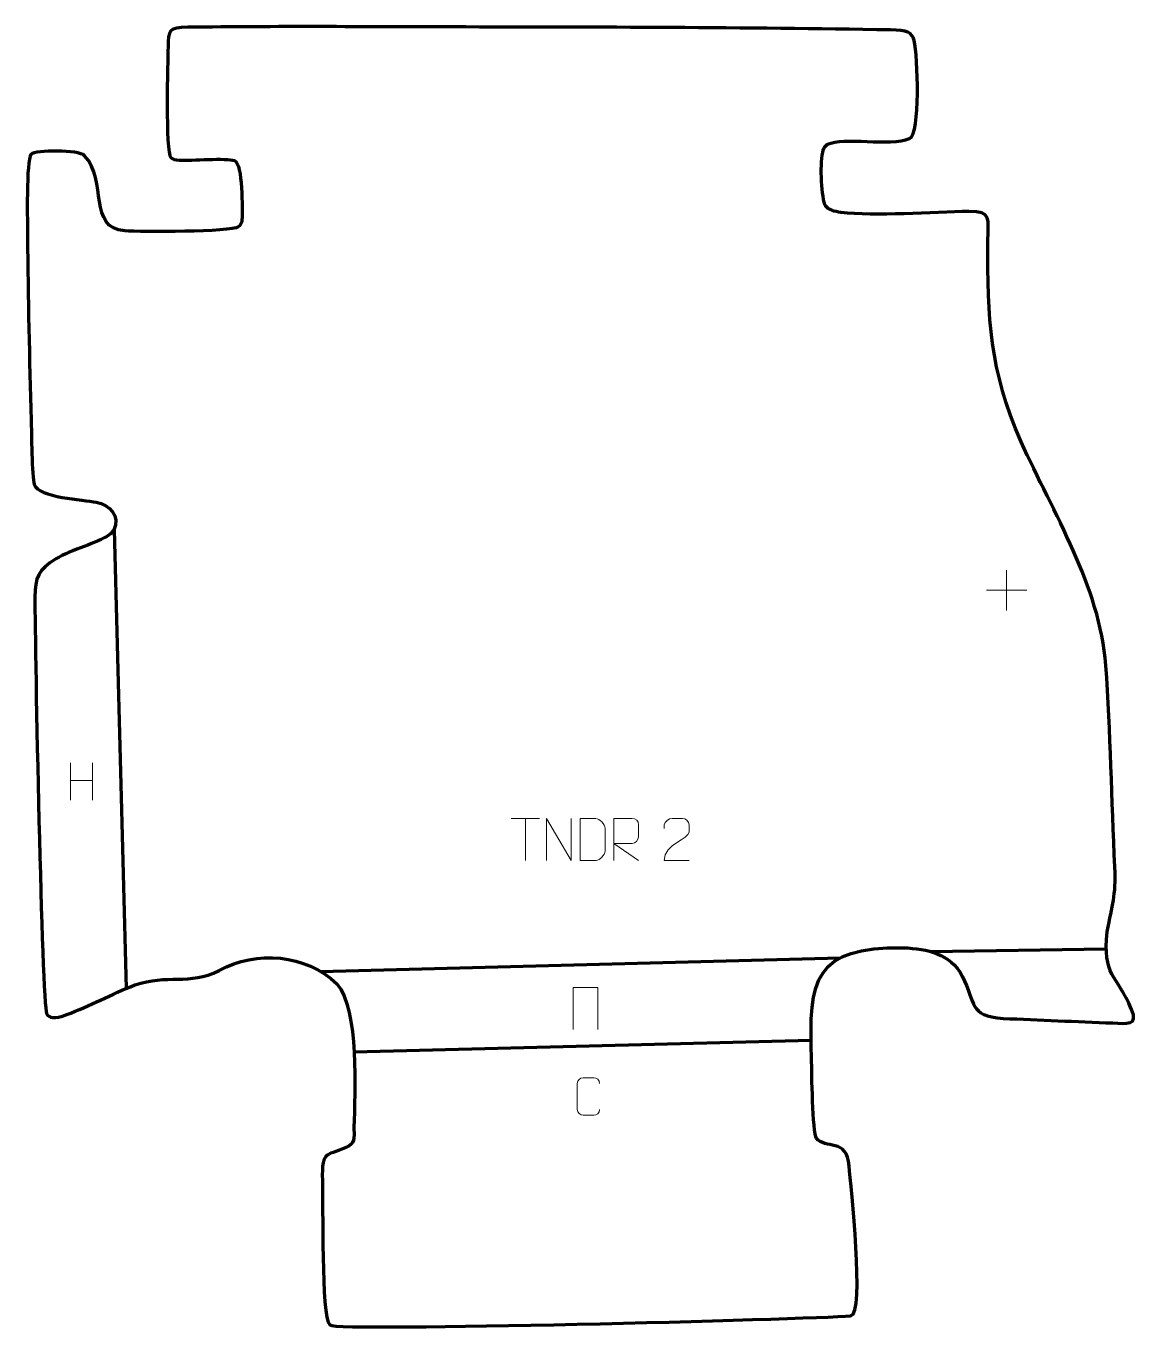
# Model space of a CAD drawing. Header units: millimetres. Extents: x -330 to 332, y -390 to 387.
import ezdxf

# ---------------------------------------------------------------- set-up
doc = ezdxf.new("R2010")
doc.units = ezdxf.units.MM
doc.header["$MEASUREMENT"] = 0
doc.layers.add('layer 1', color=7, linetype='Continuous')
doc.layers.add('layer 2', color=7, linetype='Continuous')

msp = doc.modelspace()

# ---------------------------------------------------------------- linework, layer by layer
at = {"layer": 'layer 1', "color": 142, "lineweight": 158}
for points in [[(-277.5008, 87.4171), (-277.5008, 87.4171), (-270.2786, -185.3342), (-270.2786, -185.3342)], [(208.2893, -163.408), (208.2893, -163.408), (312.79, -161.8721), (312.79, -161.8721)], [(-154.6874, -175.202), (-154.6874, -175.202), (154.4309, -167.1754), (154.4309, -167.1754)], [(-134.7111, -222.9828), (-134.7111, -222.9828), (137.1465, -216.1332), (137.1465, -216.1332)]]:
    msp.add_open_spline(points, degree=3, dxfattribs=at)
at = {"layer": 'layer 1', "color": 250, "lineweight": 9}
for points in [[(253.4489, 63.481), (253.4489, 63.481), (253.4489, 39.5031), (253.4489, 39.5031)], [(241.46, 51.492), (241.46, 51.492), (265.4379, 51.492), (265.4379, 51.492)], [(-303.4518, -51.1073), (-303.4518, -51.1073), (-303.4518, -73.3), (-303.4518, -73.3)], [(-290.3361, -51.1073), (-290.3361, -51.1073), (-290.3361, -73.4576), (-290.3361, -73.4576)], [(-303.4343, -61.7497), (-303.4343, -61.7497), (-290.3361, -61.7497), (-290.3361, -61.7497)], [(-41.3237, -84.2552), (-41.3237, -84.2552), (-24.3365, -84.2552), (-24.3365, -84.2552)], [(-32.8299, -109.1852), (-32.8299, -109.1852), (-32.8299, -84.2317), (-32.8299, -84.2317)]]:
    msp.add_open_spline(points, degree=3, dxfattribs=at)
for points, knots in [([(-20.1575, -109.1852), (-20.1575, -109.1852), (-20.1575, -84.2317), (-20.1575, -84.2317), (-20.1575, -84.2317), (-20.1575, -84.2317), (-5.5027, -109.1852), (-5.5027, -109.1852), (-5.5027, -109.1852), (-5.5027, -109.1852), (-5.5027, -84.2317), (-5.5027, -84.2317)], [0, 0, 0, 0, 0.25, 0.25, 0.25, 0.25, 0.5, 0.5, 0.5, 0.5, 1, 1, 1, 1]), ([(-0.2224, -109.1571), (2.1094, -109.1567), (7.0596, -109.1807), (9.3911, -109.181), (9.3911, -109.181), (11.3161, -109.2864), (14.6347, -105.7448), (14.6235, -103.7275), (14.6235, -103.7275), (14.6231, -97.9574), (14.6231, -95.7877), (14.6235, -90.0184), (14.6235, -90.0184), (14.6192, -87.8803), (11.2447, -84.2202), (9.0923, -84.2337), (9.0923, -84.2337), (6.7666, -84.2337), (2.0423, -84.2337), (-0.2838, -84.2337), (-0.2838, -84.2337), (-0.2834, -89.9806), (-0.2221, -103.4098), (-0.2224, -109.1571)], [0, 0, 0, 0, 0.14285714, 0.14285714, 0.14285714, 0.14285714, 0.28571429, 0.28571429, 0.28571429, 0.28571429, 0.42857143, 0.42857143, 0.42857143, 0.42857143, 0.57142857, 0.57142857, 0.57142857, 0.57142857, 0.71428571, 0.71428571, 0.71428571, 0.71428571, 1, 1, 1, 1]), ([(19.8379, -109.1852), (19.8379, -109.1852), (19.8379, -84.2317), (19.8379, -84.2317), (19.8379, -84.2317), (23.4327, -84.2317), (27.0282, -84.2317), (30.6234, -84.2317), (30.6234, -84.2317), (32.9487, -84.2694), (34.506, -85.7594), (34.5019, -88.1258), (34.5019, -88.1258), (34.5015, -90.1613), (34.5015, -93.2207), (34.5019, -95.2567), (34.5019, -95.2567), (34.4954, -97.1322), (32.6831, -99.074), (30.6736, -99.0931), (30.6736, -99.0931), (30.6736, -99.0931), (19.8379, -99.0931), (19.8379, -99.0931), (19.8379, -99.0931), (19.8379, -99.0931), (34.4926, -109.1852), (34.4926, -109.1852)], [0, 0, 0, 0, 0.125, 0.125, 0.125, 0.125, 0.25, 0.25, 0.25, 0.25, 0.375, 0.375, 0.375, 0.375, 0.5, 0.5, 0.5, 0.5, 0.625, 0.625, 0.625, 0.625, 0.75, 0.75, 0.75, 0.75, 1, 1, 1, 1]), ([(64.5413, -109.1956), (59.6269, -109.1953), (54.7125, -109.1953), (49.7984, -109.1956), (49.7984, -109.1956), (49.7984, -99.2633), (64.4494, -96.6221), (64.5413, -92.3118), (64.5413, -92.3118), (64.541, -90.8877), (64.541, -89.464), (64.5413, -88.0407), (64.5413, -88.0407), (64.5244, -85.9636), (62.4016, -84.2388), (60.7306, -84.2215), (60.7306, -84.2215), (58.6574, -84.2219), (56.5845, -84.2219), (54.5121, -84.2215), (54.5121, -84.2215), (52.69, -84.205), (49.8653, -85.9971), (49.7984, -88.0907), (49.7984, -88.0907), (49.7984, -88.0907), (49.7984, -90.1455), (49.7984, -90.1455)], [0, 0, 0, 0, 0.125, 0.125, 0.125, 0.125, 0.25, 0.25, 0.25, 0.25, 0.375, 0.375, 0.375, 0.375, 0.5, 0.5, 0.5, 0.5, 0.625, 0.625, 0.625, 0.625, 0.75, 0.75, 0.75, 0.75, 1, 1, 1, 1]), ([(-4.4481, -209.7165), (-4.4481, -209.7165), (-4.4481, -184.7165), (-4.4481, -184.7165), (-4.4481, -184.7165), (-4.4481, -184.7165), (10.2254, -184.7165), (10.2254, -184.7165), (10.2254, -184.7165), (10.2254, -184.7165), (10.2254, -209.7165), (10.2254, -209.7165)], [0, 0, 0, 0, 0.25, 0.25, 0.25, 0.25, 0.5, 0.5, 0.5, 0.5, 1, 1, 1, 1]), ([(11.3893, -257.3598), (11.2641, -259.4408), (9.7619, -260.766), (7.8382, -260.7756), (7.8382, -260.7756), (5.7496, -260.7754), (3.661, -260.7754), (1.5727, -260.7756), (1.5727, -260.7756), (-0.1515, -260.8701), (-1.9179, -259.1822), (-1.9079, -257.3754), (-1.9079, -257.3754), (-1.9075, -252.2072), (-1.9075, -247.0395), (-1.9079, -241.8721), (-1.9079, -241.8721), (-1.9041, -239.957), (-0.3396, -238.4171), (1.5883, -238.4292), (1.5883, -238.4292), (3.6713, -238.4292), (5.7548, -238.4292), (7.8382, -238.4292), (7.8382, -238.4292), (9.5817, -238.3974), (11.3654, -239.7333), (11.3893, -241.9167)], [0, 0, 0, 0, 0.125, 0.125, 0.125, 0.125, 0.25, 0.25, 0.25, 0.25, 0.375, 0.375, 0.375, 0.375, 0.5, 0.5, 0.5, 0.5, 0.625, 0.625, 0.625, 0.625, 0.75, 0.75, 0.75, 0.75, 1, 1, 1, 1])]:
    msp.add_open_spline(points, degree=3, knots=knots, dxfattribs=at)
at = {"layer": 'layer 2', "color": 242, "lineweight": 158}
msp.add_open_spline([(145.813, 280.1277), (147.5685, 277.7679), (150.9929, 276.6537), (154.9049, 276.1653), (154.9049, 276.1653), (175.0043, 273.6564), (209.8529, 276.4343), (231.0954, 276.7477), (231.0954, 276.7477), (245.1118, 276.6739), (242.4281, 272.6641), (242.3253, 259.4957), (242.3253, 259.4957), (242.2435, 212.4307), (243.2862, 183.136), (262.1595, 139.7509), (262.1595, 139.7509), (281.1467, 97.3441), (308.9716, 53.9396), (312.5733, 6.7756), (312.5733, 6.7756), (315.3371, -33.0639), (315.8913, -73.154), (317.9319, -113.0793), (317.9319, -113.0793), (318.6463, -131.2201), (316.3058, -134.8859), (313.3777, -151.6854), (313.3777, -151.6854), (310.429, -177.7251), (318.9675, -177.2609), (327.8732, -197.7903), (327.8732, -197.7903), (332.1928, -207.7478), (324.736, -206.19), (316.6308, -205.8884), (316.6308, -205.8884), (294.8817, -205.0273), (273.1219, -204.0555), (251.3688, -203.1631), (251.3688, -203.1631), (230.6691, -201.4091), (235.484, -194.3557), (227.0925, -177.9563), (227.0925, -177.9563), (219.5651, -164.2835), (206.6723, -161.9844), (192.0703, -161.1024), (192.0703, -161.1024), (139.1937, -160.7183), (135.7125, -179.1017), (137.444, -227.5236), (137.444, -227.5236), (137.64, -234.5066), (137.8931, -271.128), (140.4054, -274.5184), (140.4054, -274.5184), (145.344, -281.1829), (158.6165, -274.0425), (159.853, -291.0404), (159.853, -291.0404), (160.6364, -301.8097), (169.4459, -379.3587), (160.6604, -380.0604), (160.6604, -380.0604), (135.6739, -382.056), (-145.0297, -389.5986), (-149.2069, -385.461), (-149.2069, -385.461), (-154.4502, -380.2674), (-153.0864, -312.189), (-153.552, -299.6793), (-153.552, -299.6793), (-154.285, -279.9848), (-150.3362, -285.9129), (-137.6874, -278.9228), (-137.6874, -278.9228), (-133.8056, -276.7776), (-134.8867, -272.2019), (-134.8018, -267.8184), (-134.8018, -267.8184), (-134.3273, -247.2499), (-131.6157, -198.1472), (-144.9072, -182.5612), (-144.9072, -182.5612), (-163.4466, -164.986), (-192.8485, -162.3698), (-214.9066, -174.7109), (-214.9066, -174.7109), (-233.153, -183.7579), (-245.7396, -176.4303), (-265.1319, -183.2881), (-265.1319, -183.2881), (-278.8818, -188.6006), (-292.2428, -195.9365), (-305.6959, -200.9203), (-305.6959, -200.9203), (-313.0441, -203.6425), (-316.27, -203.0338), (-317.6698, -200.2482), (-317.6698, -200.2482), (-320.3924, -194.8308), (-324.6995, 17.4411), (-324.5955, 47.3617), (-324.5955, 47.3617), (-324.5544, 59.1832), (-322.6182, 63.6389), (-312.1035, 70.0969), (-312.1035, 70.0969), (-302.6322, 75.914), (-287.2828, 79.3843), (-280.4677, 84.3804), (-280.4677, 84.3804), (-279.1742, 85.3288), (-278.6473, 85.9049), (-277.6937, 87.1639), (-277.6937, 87.1639), (-273.8893, 95.6958), (-279.8309, 102.2408), (-288.1539, 103.8351), (-288.1539, 103.8351), (-295.8166, 105.303), (-322.3747, 106.5355), (-325.0453, 114.4918), (-325.0453, 114.4918), (-326.4685, 118.7319), (-326.6341, 145.9488), (-326.7958, 152.6235), (-326.7958, 152.6235), (-327.8498, 188.9076), (-328.7249, 225.4539), (-328.9981, 261.7583), (-328.9981, 261.7583), (-329.0495, 268.8856), (-329.836, 307.3739), (-326.9418, 310.6639), (-326.9418, 310.6639), (-324.4484, 313.4982), (-298.3438, 313.4428), (-295.0858, 309.9161), (-295.0858, 309.9161), (-281.2353, 294.9238), (-293.2686, 267.0049), (-271.0519, 265.1748), (-271.0519, 265.1748), (-261.9079, 264.4218), (-207.704, 264.5293), (-203.627, 267.5764), (-203.627, 267.5764), (-202.3581, 268.5247), (-201.4396, 269.9044), (-201.4073, 271.9064), (-201.4073, 271.9064), (-201.3193, 277.357), (-200.8028, 305.1086), (-205.8086, 306.9706), (-205.8086, 306.9706), (-210.7753, 308.8181), (-231.4539, 306.9247), (-238.8429, 307.2143), (-238.8429, 307.2143), (-241.1784, 307.3362), (-242.7183, 307.9102), (-243.7264, 308.8431), (-243.7264, 308.8431), (-247.1454, 312.0075), (-245.6065, 366.7341), (-245.3775, 374.4493), (-245.3775, 374.4493), (-245.0718, 384.7478), (-245.1358, 386.1042), (-233.5982, 386.2689), (-233.5982, 386.2689), (-181.4151, 386.9848), (-128.6733, 386.5653), (-76.4636, 386.4832), (-76.4636, 386.4832), (10.5922, 386.3503), (97.3123, 386.2226), (184.3726, 384.7209), (184.3726, 384.7209), (194.3344, 384.549), (197.3566, 383.2994), (198.4776, 378.5266), (198.4776, 378.5266), (200.7344, 368.9163), (202.1988, 322.8688), (195.7774, 320.1712), (195.7774, 320.1712), (184.0016, 315.2243), (156.2962, 321.5073), (147.0193, 316.6859), (147.0193, 316.6859), (145.6678, 315.9835), (144.8928, 314.6406), (144.4301, 313.1627), (144.4301, 313.1627), (142.377, 306.6061), (143.0843, 287.5013), (145.4227, 280.9465), (145.4227, 280.9465), (145.4227, 280.9465), (145.813, 280.1277), (145.813, 280.1277)], degree=3, knots=[0, 0, 0, 0, 0.01923077, 0.01923077, 0.01923077, 0.01923077, 0.03846154, 0.03846154, 0.03846154, 0.03846154, 0.05769231, 0.05769231, 0.05769231, 0.05769231, 0.07692308, 0.07692308, 0.07692308, 0.07692308, 0.09615385, 0.09615385, 0.09615385, 0.09615385, 0.11538462, 0.11538462, 0.11538462, 0.11538462, 0.13461538, 0.13461538, 0.13461538, 0.13461538, 0.15384615, 0.15384615, 0.15384615, 0.15384615, 0.17307692, 0.17307692, 0.17307692, 0.17307692, 0.19230769, 0.19230769, 0.19230769, 0.19230769, 0.21153846, 0.21153846, 0.21153846, 0.21153846, 0.23076923, 0.23076923, 0.23076923, 0.23076923, 0.25, 0.25, 0.25, 0.25, 0.26923077, 0.26923077, 0.26923077, 0.26923077, 0.28846154, 0.28846154, 0.28846154, 0.28846154, 0.30769231, 0.30769231, 0.30769231, 0.30769231, 0.32692308, 0.32692308, 0.32692308, 0.32692308, 0.34615385, 0.34615385, 0.34615385, 0.34615385, 0.36538462, 0.36538462, 0.36538462, 0.36538462, 0.38461538, 0.38461538, 0.38461538, 0.38461538, 0.40384615, 0.40384615, 0.40384615, 0.40384615, 0.42307692, 0.42307692, 0.42307692, 0.42307692, 0.44230769, 0.44230769, 0.44230769, 0.44230769, 0.46153846, 0.46153846, 0.46153846, 0.46153846, 0.48076923, 0.48076923, 0.48076923, 0.48076923, 0.5, 0.5, 0.5, 0.5, 0.51923077, 0.51923077, 0.51923077, 0.51923077, 0.53846154, 0.53846154, 0.53846154, 0.53846154, 0.55769231, 0.55769231, 0.55769231, 0.55769231, 0.57692308, 0.57692308, 0.57692308, 0.57692308, 0.59615385, 0.59615385, 0.59615385, 0.59615385, 0.61538462, 0.61538462, 0.61538462, 0.61538462, 0.63461538, 0.63461538, 0.63461538, 0.63461538, 0.65384615, 0.65384615, 0.65384615, 0.65384615, 0.67307692, 0.67307692, 0.67307692, 0.67307692, 0.69230769, 0.69230769, 0.69230769, 0.69230769, 0.71153846, 0.71153846, 0.71153846, 0.71153846, 0.73076923, 0.73076923, 0.73076923, 0.73076923, 0.75, 0.75, 0.75, 0.75, 0.76923077, 0.76923077, 0.76923077, 0.76923077, 0.78846154, 0.78846154, 0.78846154, 0.78846154, 0.80769231, 0.80769231, 0.80769231, 0.80769231, 0.82692308, 0.82692308, 0.82692308, 0.82692308, 0.84615385, 0.84615385, 0.84615385, 0.84615385, 0.86538462, 0.86538462, 0.86538462, 0.86538462, 0.88461538, 0.88461538, 0.88461538, 0.88461538, 0.90384615, 0.90384615, 0.90384615, 0.90384615, 0.92307692, 0.92307692, 0.92307692, 0.92307692, 0.94230769, 0.94230769, 0.94230769, 0.94230769, 0.96153846, 0.96153846, 0.96153846, 0.96153846, 1, 1, 1, 1], dxfattribs=at)

doc.saveas('drawing.dxf')
